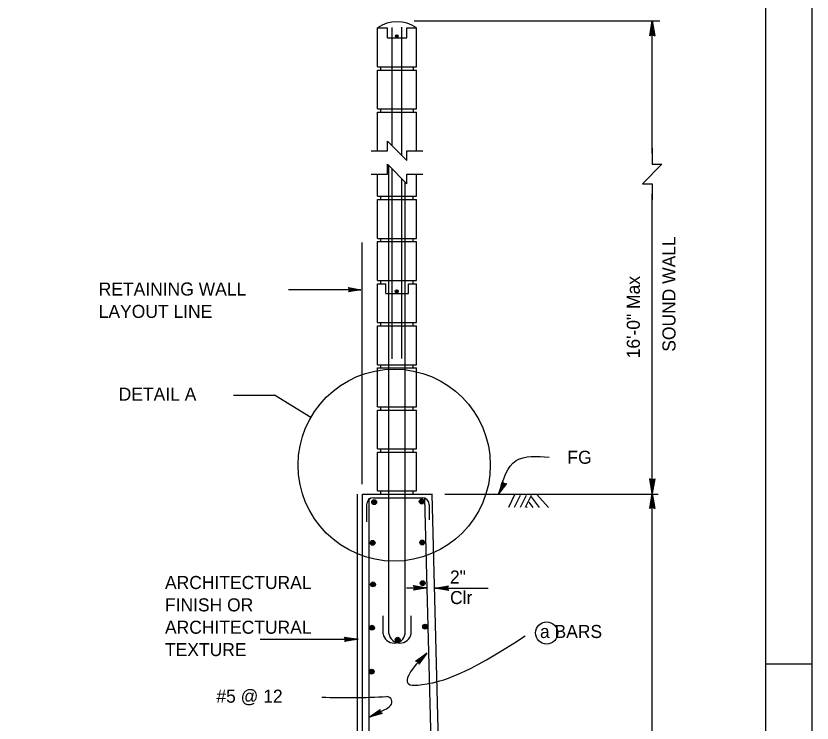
# Model space of a CAD drawing. Extents: x 0 to 2.83, y 0 to 1.83.
# Drawn here: x 2.122 to 2.833, y 0.864 to 1.496 of the extents above; entities that cross this region are included whole.
import ezdxf

# ---------------------------------------------------------------- set-up
doc = ezdxf.new("R2010")
doc.units = 0
for name, color, linetype in [('10 Sheet Format', 7, 'Continuous'), ('210 Border', 7, 'Continuous'), ('212 Leaders and Dim Lines', 7, 'Continuous'), ('213 Rebar', 7, 'Continuous'), ('214 Text and Titles', 7, 'Continuous'), ('240 Concrete', 7, 'Continuous'), ('245 Existing Concrete', 7, 'Continuous'), ('251 Masonry', 7, 'Continuous')]:
    doc.layers.add(name, color=color, linetype=linetype)

msp = doc.modelspace()

# ---------------------------------------------------------------- linework, layer by layer
at = {"layer": '10 Sheet Format'}
msp.add_lwpolyline([(0, 0), (2.83333, 0), (2.83333, 1.83333), (0, 1.83333)], close=True, dxfattribs=at)
at = {"layer": '210 Border'}
for p, q in [((2.79167, 1.79167), (2.79167, 0.04167)), ((2.79167, 0.91667), (2.83333, 0.91667))]:
    msp.add_line(p, q, dxfattribs=at)
at = {"layer": '212 Leaders and Dim Lines'}
for p, q in [((2.47802, 1.4914), (2.6973, 1.4914)), ((2.68839, 1.4781), (2.6906, 1.49131)), ((2.68895, 1.47844), (2.6906, 1.49131)), ((2.6906, 1.49131), (2.6895, 1.47878)), ((2.6906, 1.49131), (2.69005, 1.47912)), ((2.6906, 1.37324), (2.6906, 1.4914)), ((2.6906, 1.47946), (2.6906, 1.49131)), ((2.6906, 1.49131), (2.69281, 1.4781)), ((2.6917, 1.47878), (2.6906, 1.49131)), ((2.69115, 1.47912), (2.6906, 1.49131)), ((2.6906, 1.49131), (2.69225, 1.47844)), ((2.6895, 1.47878), (2.6906, 1.47946)), ((2.6906, 1.47946), (2.6917, 1.47878)), ((2.6895, 1.47878), (2.68839, 1.4781)), ((2.6917, 1.47878), (2.69281, 1.4781)), ((2.6906, 1.06897), (2.6906, 1.33709)), ((2.43142, 1.07735), (2.43142, 1.29326)), ((2.41996, 1.25209), (2.4194, 1.253)), ((2.4194, 1.253), (2.43033, 1.25117)), ((2.41996, 1.25209), (2.4194, 1.253)), ((2.4194, 1.253), (2.43033, 1.25117)), ((2.41968, 1.25254), (2.43033, 1.25117)), ((2.41968, 1.25254), (2.43033, 1.25117)), ((2.43033, 1.25117), (2.41996, 1.25209)), ((2.41996, 1.25209), (2.42052, 1.25117)), ((2.43033, 1.25117), (2.41996, 1.25209)), ((2.41996, 1.25209), (2.42052, 1.25117)), ((2.43033, 1.25117), (2.42024, 1.25163)), ((2.43033, 1.25117), (2.42024, 1.25163)), ((2.43033, 1.25117), (2.36555, 1.25117)), ((2.43033, 1.25117), (2.4194, 1.24935)), ((2.43033, 1.25117), (2.4194, 1.24935)), ((2.41996, 1.25026), (2.4194, 1.24935)), ((2.41996, 1.25026), (2.4194, 1.24935)), ((2.43033, 1.25117), (2.41968, 1.2498)), ((2.43033, 1.25117), (2.41968, 1.2498)), ((2.41996, 1.25026), (2.43033, 1.25117)), ((2.42052, 1.25117), (2.41996, 1.25026)), ((2.41996, 1.25026), (2.43033, 1.25117)), ((2.42052, 1.25117), (2.41996, 1.25026)), ((2.42024, 1.25072), (2.43033, 1.25117)), ((2.42024, 1.25072), (2.43033, 1.25117)), ((2.42052, 1.25117), (2.43033, 1.25117)), ((2.42052, 1.25117), (2.43033, 1.25117)), ((2.31648, 1.15681), (2.35317, 1.15681)), ((2.38553, 1.13681), (2.35317, 1.15681)), ((2.6895, 1.08151), (2.68839, 1.08218)), ((2.6906, 1.06897), (2.68839, 1.08218)), ((2.6906, 1.06897), (2.68894, 1.08184)), ((2.6895, 1.08151), (2.6906, 1.06897)), ((2.6906, 1.08083), (2.6895, 1.08151)), ((2.69005, 1.08117), (2.6906, 1.06897)), ((2.6928, 1.08218), (2.6906, 1.06897)), ((2.69225, 1.08184), (2.6906, 1.06897)), ((2.6906, 1.06897), (2.6917, 1.08151)), ((2.6917, 1.08151), (2.6906, 1.08083)), ((2.6906, 1.06897), (2.69115, 1.08117)), ((2.6917, 1.08151), (2.6928, 1.08218)), ((2.55356, 1.06898), (2.55705, 1.07957)), ((2.55356, 1.06898), (2.55733, 1.0791)), ((2.5576, 1.07864), (2.55356, 1.06898)), ((2.55788, 1.07817), (2.55356, 1.06898)), ((2.5603, 1.07786), (2.55356, 1.06898)), ((2.55976, 1.07782), (2.55356, 1.06898)), ((2.55356, 1.06898), (2.55923, 1.07778)), ((2.55356, 1.06898), (2.55869, 1.07775)), ((2.55815, 1.07771), (2.55356, 1.06898)), ((2.5576, 1.07864), (2.55705, 1.07957)), ((2.55815, 1.07771), (2.5576, 1.07864)), ((2.55923, 1.07778), (2.55815, 1.07771)), ((2.55923, 1.07778), (2.5603, 1.07786)), ((2.6906, 1.08083), (2.6906, 1.06897)), ((2.50536, 1.0683), (2.69594, 1.0683)), ((2.68839, 1.05576), (2.6906, 1.06897)), ((2.68895, 1.0561), (2.6906, 1.06897)), ((2.6906, 1.06897), (2.6895, 1.05644)), ((2.6906, 1.06897), (2.69005, 1.05678)), ((2.6906, 1.05712), (2.6906, 1.06897)), ((2.6906, 1.06897), (2.69281, 1.05576)), ((2.6917, 1.05644), (2.6906, 1.06897)), ((2.69115, 1.05678), (2.6906, 1.06897)), ((2.6906, 1.06897), (2.69225, 1.0561)), ((2.6906, 0.48628), (2.6906, 1.06897)), ((2.6895, 1.05644), (2.68839, 1.05576)), ((2.6895, 1.05644), (2.6906, 1.05712)), ((2.6906, 1.05712), (2.6917, 1.05644)), ((2.6917, 1.05644), (2.69281, 1.05576)), ((2.47097, 0.98466), (2.48949, 0.98466)), ((2.47805, 0.98566), (2.47743, 0.98667)), ((2.47743, 0.98667), (2.48949, 0.98466)), ((2.48949, 0.98466), (2.47743, 0.98264)), ((2.47805, 0.98365), (2.47743, 0.98264)), ((2.47774, 0.98617), (2.48949, 0.98466)), ((2.48949, 0.98466), (2.47774, 0.98315)), ((2.48949, 0.98466), (2.47805, 0.98566)), ((2.47805, 0.98566), (2.47867, 0.98466)), ((2.47805, 0.98365), (2.48949, 0.98466)), ((2.47867, 0.98466), (2.47805, 0.98365)), ((2.48949, 0.98466), (2.47836, 0.98516)), ((2.47836, 0.98416), (2.48949, 0.98466)), ((2.47867, 0.98466), (2.48949, 0.98466)), ((2.49656, 0.9844), (2.50862, 0.98642)), ((2.49656, 0.9844), (2.50831, 0.98591)), ((2.508, 0.98541), (2.49656, 0.9844)), ((2.50769, 0.98491), (2.49656, 0.9844)), ((2.49656, 0.9844), (2.544, 0.9844)), ((2.50738, 0.9844), (2.49656, 0.9844)), ((2.50862, 0.98239), (2.49656, 0.9844)), ((2.49656, 0.9844), (2.508, 0.9834)), ((2.50831, 0.98289), (2.49656, 0.9844)), ((2.49656, 0.9844), (2.50769, 0.9839)), ((2.50738, 0.9844), (2.508, 0.98541)), ((2.508, 0.9834), (2.50738, 0.9844)), ((2.508, 0.98541), (2.50862, 0.98642)), ((2.508, 0.9834), (2.50862, 0.98239)), ((2.34044, 0.9387), (2.42783, 0.9387)), ((2.41639, 0.93971), (2.41577, 0.94071)), ((2.41577, 0.94071), (2.42783, 0.9387)), ((2.42783, 0.9387), (2.41577, 0.93669)), ((2.41608, 0.94021), (2.42783, 0.9387)), ((2.42783, 0.9387), (2.41608, 0.93719)), ((2.42783, 0.9387), (2.41639, 0.93971)), ((2.41639, 0.93971), (2.41701, 0.9387)), ((2.41639, 0.9377), (2.42783, 0.9387)), ((2.41701, 0.9387), (2.41639, 0.9377)), ((2.42783, 0.9387), (2.4167, 0.93921)), ((2.4167, 0.9382), (2.42783, 0.9387)), ((2.41701, 0.9387), (2.42783, 0.9387)), ((2.41639, 0.9377), (2.41577, 0.93669)), ((2.47915, 0.91933), (2.4891, 0.92644)), ((2.47973, 0.9192), (2.4891, 0.92644)), ((2.4891, 0.92644), (2.4803, 0.91906)), ((2.4891, 0.92644), (2.48088, 0.91893)), ((2.48145, 0.91879), (2.4891, 0.92644)), ((2.48159, 0.91821), (2.4891, 0.92644)), ((2.48173, 0.91764), (2.4891, 0.92644)), ((2.4891, 0.92644), (2.48186, 0.91706)), ((2.4891, 0.92644), (2.482, 0.91649)), ((2.4803, 0.91906), (2.47915, 0.91933)), ((2.4803, 0.91906), (2.48145, 0.91879)), ((2.48145, 0.91879), (2.48173, 0.91764)), ((2.48173, 0.91764), (2.482, 0.91649)), ((2.43764, 0.86914), (2.44767, 0.87612)), ((2.43764, 0.86914), (2.44761, 0.87553)), ((2.44754, 0.87494), (2.43764, 0.86914)), ((2.44741, 0.87377), (2.44754, 0.87494)), ((2.44754, 0.87494), (2.44767, 0.87612)), ((2.44748, 0.87435), (2.43764, 0.86914)), ((2.44741, 0.87377), (2.43764, 0.86914)), ((2.43764, 0.86914), (2.44791, 0.87344)), ((2.43764, 0.86914), (2.4484, 0.87312)), ((2.4489, 0.8728), (2.43764, 0.86914)), ((2.4494, 0.87248), (2.43764, 0.86914)), ((2.4484, 0.87312), (2.44741, 0.87377)), ((2.4484, 0.87312), (2.4494, 0.87248))]:
    msp.add_line(p, q, dxfattribs=at)
msp.add_lwpolyline([(2.69057, 1.37762), (2.69057, 1.36325), (2.69925, 1.36325), (2.68189, 1.34589), (2.69057, 1.34589), (2.69057, 1.33152)], dxfattribs=at)
for centre, radius, start, end in [((2.41736, 1.61825), 0.73161, 268.276, 272.80778), ((2.45342, 0.88284), 0.00469, 315.46543, 92.80778), ((2.08727, 1.61569), 0.82466, 295.14377, 296.23558), ((2.44375, 0.89236), 0.01826, 296.23558, 315.46543)]:
    msp.add_arc(centre, radius, start, end, dxfattribs=at)
msp.add_spline([(2.55356, 1.06898), (2.56908, 1.09847), (2.59856, 1.10157)], degree=3, dxfattribs=at)
msp.add_open_spline([(2.4891, 0.92644), (2.47427, 0.9116), (2.46791, 0.89782), (2.48111, 0.89624), (2.52307, 0.90594), (2.57719, 0.94182)], degree=3, dxfattribs=at)
at = {"layer": '213 Rebar'}
for p, q in [((2.45832, 1.37974), (2.45832, 1.48549)), ((2.467, 1.37106), (2.467, 1.48588)), ((2.45542, 0.94376), (2.45542, 1.36184)), ((2.45832, 1.18939), (2.45832, 1.35894)), ((2.467, 1.18978), (2.467, 1.35026)), ((2.46989, 0.94364), (2.46989, 1.34737)), ((2.4375, 1.065), (2.4375, 0.40978)), ((2.44163, 1.06523), (2.48544, 1.06523)), ((2.4954, 0.75356), (2.48759, 1.06466)), ((2.43538, 1.05898), (2.43538, 1.04364)), ((2.4914, 1.05898), (2.4914, 1.04538)), ((2.45014, 0.94364), (2.45014, 0.95971)), ((2.47516, 0.94365), (2.47516, 0.95979))]:
    msp.add_line(p, q, dxfattribs=at)
for centre, radius in [((2.4624, 1.4779), 0.00116), ((2.4624, 1.4779), 0.0011), ((2.4624, 1.4779), 0.00104), ((2.4624, 1.4779), 0.000984), ((2.4624, 1.4779), 0.000926), ((2.4624, 1.4779), 0.000868), ((2.4624, 1.4779), 0.00081), ((2.4624, 1.4779), 0.000752), ((2.4624, 1.4779), 0.000694), ((2.4624, 1.4779), 0.000637), ((2.4624, 1.4779), 0.000579), ((2.4624, 1.4779), 0.000521), ((2.4624, 1.4779), 0.000463), ((2.4624, 1.4779), 0.000405), ((2.4624, 1.4779), 0.000347), ((2.4624, 1.4779), 0.000289), ((2.4624, 1.4779), 0.000231), ((2.46232, 1.24971), 0.00138), ((2.46232, 1.24971), 0.00131), ((2.46232, 1.24971), 0.00124), ((2.46232, 1.24971), 0.00117), ((2.46232, 1.24971), 0.0011), ((2.46232, 1.24971), 0.00103), ((2.46232, 1.24971), 0.000965), ((2.46232, 1.24971), 0.000896), ((2.46232, 1.24971), 0.000827), ((2.46232, 1.24971), 0.000758), ((2.46232, 1.24971), 0.000689), ((2.46232, 1.24971), 0.00062), ((2.46232, 1.24971), 0.000551), ((2.46232, 1.24971), 0.000482), ((2.46232, 1.24971), 0.000413), ((2.46232, 1.24971), 0.000344), ((2.46232, 1.24971), 0.000276), ((2.44225, 1.06133), 0.00217), ((2.44225, 1.06133), 0.00175), ((2.44225, 1.06133), 0.00134), ((2.44225, 1.06133), 0.000922), ((2.44225, 1.06133), 0.000506), ((2.4847, 1.06187), 0.00217), ((2.4847, 1.06187), 0.00175), ((2.4847, 1.06187), 0.00134), ((2.4847, 1.06187), 0.000922), ((2.4847, 1.06187), 0.000506), ((2.4408, 1.02488), 0.00217), ((2.4408, 1.02488), 0.00175), ((2.4408, 1.02488), 0.00134), ((2.4408, 1.02488), 0.000922), ((2.4408, 1.02488), 0.000506), ((2.48514, 1.02526), 0.00217), ((2.48514, 1.02526), 0.00175), ((2.48514, 1.02526), 0.00134), ((2.48514, 1.02526), 0.000922), ((2.48514, 1.02526), 0.000506), ((2.44118, 0.9878), 0.00217), ((2.44118, 0.9878), 0.00175), ((2.44118, 0.9878), 0.00134), ((2.44118, 0.9878), 0.000922), ((2.48552, 0.98895), 0.00217), ((2.48552, 0.98895), 0.00175), ((2.48552, 0.98895), 0.00134), ((2.48552, 0.98895), 0.000922), ((2.48552, 0.98895), 0.000506), ((2.44118, 0.9878), 0.000506), ((2.44028, 0.94905), 0.00217), ((2.44028, 0.94905), 0.00175), ((2.44028, 0.94905), 0.00134), ((2.44028, 0.94905), 0.000922), ((2.44028, 0.94905), 0.000506), ((2.48776, 0.95005), 0.00217), ((2.48776, 0.95005), 0.00175), ((2.48776, 0.95005), 0.00134), ((2.48776, 0.95005), 0.000922), ((2.48776, 0.95005), 0.000506), ((2.46321, 0.93835), 0.00217), ((2.46321, 0.93835), 0.00175), ((2.46321, 0.93835), 0.00134), ((2.46321, 0.93835), 0.000922), ((2.46321, 0.93835), 0.000506), ((2.4399, 0.90984), 0.00217), ((2.4399, 0.90984), 0.00175), ((2.4399, 0.90984), 0.00134), ((2.4399, 0.90984), 0.000922), ((2.4399, 0.90984), 0.000506)]:
    msp.add_circle(centre, radius, dxfattribs=at)
for centre, radius, start, end in [((2.44163, 1.05898), 0.00625, 90, 180), ((2.48515, 1.05898), 0.00625, 0, 90), ((2.46002, 0.94538), 0.01003, 190.00294, 349.99706), ((2.4653, 0.94529), 0.00999, 188.79369, 350.55202)]:
    msp.add_arc(centre, radius, start, end, dxfattribs=at)
at = {"layer": '214 Text and Titles'}
for centre, radius in [((2.46009, 1.09437), 0.08584), ((2.59621, 0.94441), 0.00991)]:
    msp.add_circle(centre, radius, dxfattribs=at)
at = {"layer": '240 Concrete'}
for p, q in [((2.42687, 1.0683), (2.42687, 0.72363)), ((2.43142, 1.0683), (2.43142, 0.48628)), ((2.43176, 1.0683), (2.49417, 1.0683)), ((2.43817, 1.0684), (2.488, 1.0684)), ((2.50456, 0.65277), (2.49413, 1.06831))]:
    msp.add_line(p, q, dxfattribs=at)
at = {"layer": '245 Existing Concrete'}
for p, q in [((2.56766, 1.0677), (2.56213, 1.05663)), ((2.57262, 1.06732), (2.56727, 1.05663)), ((2.57795, 1.06732), (2.57261, 1.05663)), ((2.58252, 1.06732), (2.57718, 1.05663)), ((2.58762, 1.06817), (2.59785, 1.05663)), ((2.5802, 1.06119), (2.58377, 1.05663)), ((2.58233, 1.06604), (2.58968, 1.05663)), ((2.57837, 1.05722), (2.57883, 1.05663))]:
    msp.add_line(p, q, dxfattribs=at)
at = {"layer": '251 Masonry'}
for p, q in [((2.44529, 1.4851), (2.45398, 1.4851)), ((2.44529, 1.45037), (2.44529, 1.4851)), ((2.45398, 1.47641), (2.45398, 1.4851)), ((2.47134, 1.4851), (2.48002, 1.4851)), ((2.47134, 1.47641), (2.47134, 1.4851)), ((2.48002, 1.45037), (2.48002, 1.4851)), ((2.45398, 1.47641), (2.47134, 1.47641)), ((2.44529, 1.45037), (2.48002, 1.45037)), ((2.44529, 1.44748), (2.48002, 1.44748)), ((2.44529, 1.41276), (2.44529, 1.44748)), ((2.44819, 1.44748), (2.44819, 1.45037)), ((2.47713, 1.45037), (2.47713, 1.44748)), ((2.48002, 1.41276), (2.48002, 1.44748)), ((2.44529, 1.41276), (2.48002, 1.41276)), ((2.44529, 1.40986), (2.48002, 1.40986)), ((2.44529, 1.37514), (2.44529, 1.40986)), ((2.44819, 1.40997), (2.44819, 1.4128)), ((2.47713, 1.41276), (2.47713, 1.40986)), ((2.48002, 1.37514), (2.48002, 1.40986)), ((2.44529, 1.33466), (2.44529, 1.35447)), ((2.48002, 1.33466), (2.48002, 1.35447)), ((2.44529, 1.33466), (2.48002, 1.33466)), ((2.44529, 1.29701), (2.44529, 1.33174)), ((2.44529, 1.33174), (2.48002, 1.33174)), ((2.44819, 1.33174), (2.44819, 1.33466)), ((2.47713, 1.33174), (2.47713, 1.33466)), ((2.48002, 1.29701), (2.48002, 1.33174)), ((2.44529, 1.29701), (2.48002, 1.29701)), ((2.44819, 1.29412), (2.44819, 1.29692)), ((2.47713, 1.29412), (2.47713, 1.29716)), ((2.44529, 1.2594), (2.44529, 1.29412)), ((2.44529, 1.29412), (2.48002, 1.29412)), ((2.48002, 1.2594), (2.48002, 1.29412)), ((2.44529, 1.2594), (2.48002, 1.2594)), ((2.44819, 1.2565), (2.44819, 1.2593)), ((2.47713, 1.2565), (2.47713, 1.2594)), ((2.44529, 1.22178), (2.44529, 1.2565)), ((2.44529, 1.2565), (2.45253, 1.2565)), ((2.45253, 1.24782), (2.45253, 1.2565)), ((2.47278, 1.2565), (2.48002, 1.2565)), ((2.47278, 1.24782), (2.47278, 1.2565)), ((2.48002, 1.22178), (2.48002, 1.2565)), ((2.45253, 1.24782), (2.47278, 1.24782)), ((2.44529, 1.22178), (2.48002, 1.22178)), ((2.44529, 1.21889), (2.48002, 1.21889)), ((2.44529, 1.18416), (2.44529, 1.21889)), ((2.44819, 1.21913), (2.44819, 1.2218)), ((2.47713, 1.21901), (2.47713, 1.22168)), ((2.48002, 1.18416), (2.48002, 1.21889)), ((2.44529, 1.18416), (2.48002, 1.18416)), ((2.44529, 1.18127), (2.48002, 1.18127)), ((2.44529, 1.14655), (2.44529, 1.18127)), ((2.44819, 1.18163), (2.44819, 1.18418)), ((2.47713, 1.18127), (2.47713, 1.18406)), ((2.48002, 1.14655), (2.48002, 1.18127)), ((2.44529, 1.14655), (2.48002, 1.14655)), ((2.44819, 1.14365), (2.44819, 1.14656)), ((2.47713, 1.14377), (2.47713, 1.14644)), ((2.44529, 1.14365), (2.48002, 1.14365)), ((2.44529, 1.10893), (2.44529, 1.14365)), ((2.48002, 1.10893), (2.48002, 1.14365)), ((2.44529, 1.10893), (2.48002, 1.10893)), ((2.44529, 1.10604), (2.48002, 1.10604)), ((2.44529, 1.07131), (2.44529, 1.10604)), ((2.44819, 1.10602), (2.44819, 1.10893)), ((2.47713, 1.10604), (2.47713, 1.1087)), ((2.48002, 1.07131), (2.48002, 1.10604)), ((2.44529, 1.07131), (2.48002, 1.07131)), ((2.44819, 1.06842), (2.44819, 1.07131)), ((2.47713, 1.06842), (2.47713, 1.07138))]:
    msp.add_line(p, q, dxfattribs=at)
for points in [[(2.43964, 1.37537), (2.45401, 1.37537), (2.45401, 1.38405), (2.47137, 1.36669), (2.47137, 1.37537), (2.48574, 1.37537)], [(2.43964, 1.35457), (2.45401, 1.35457), (2.45401, 1.36325), (2.47137, 1.34589), (2.47137, 1.35457), (2.48574, 1.35457)]]:
    msp.add_lwpolyline(points, dxfattribs=at)
msp.add_arc((2.46266, 1.46048), 0.03012, 54.80613, 125.19387, dxfattribs=at)

# ---------------------------------------------------------------- texts
at = {"layer": '212 Leaders and Dim Lines'}
for s, p in [('SOUND WALL', (2.71133, 1.19573)), ('16\'-0" Max', (2.6795, 1.18986))]:
    msp.add_text(s, height=0.011667, rotation=90, dxfattribs=at).set_placement(p)
for s, p in [('FG', (2.61478, 1.09558)), ('2"', (2.50987, 0.98857)), ('Clr', (2.50996, 0.97018))]:
    msp.add_text(s, height=0.011667, dxfattribs=at).set_placement(p)
at = {"layer": '214 Text and Titles'}
for s, height, p in [('RETAINING WALL', 0.0116669, (2.19615, 1.24592)), ('LAYOUT LINE', 0.0116669, (2.19615, 1.22594)), ('DETAIL A', 0.011667, (2.214, 1.15201)), ('ARCHITECTURAL', 0.0116669, (2.25535, 0.98365)), ('FINISH OR', 0.011667, (2.25535, 0.96367)), ('ARCHITECTURAL', 0.0116669, (2.25535, 0.94368)), ('a BARS', 0.011667, (2.59029, 0.93986)), ('TEXTURE', 0.011667, (2.25535, 0.9237)), ('#5 @ 12', 0.011667, (2.30125, 0.88206))]:
    msp.add_text(s, height=height, dxfattribs=at).set_placement(p)

doc.saveas('drawing.dxf')
